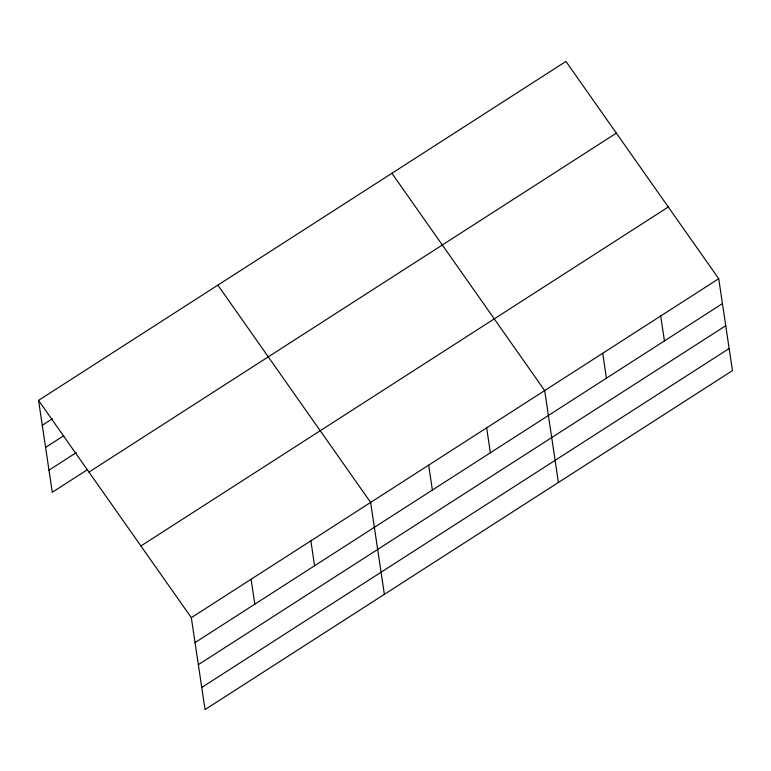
<?xml version="1.0" encoding="UTF-8"?>
<svg xmlns="http://www.w3.org/2000/svg" width="771" height="771" viewBox="0 0 771 771"><rect width="100%" height="100%" fill="white"/><g stroke="black" fill="none" stroke-linecap="round" stroke-linejoin="round"><path stroke-width="1.16" d="M38.55 400.38L565.943 61.429L718.717 278.716L732.45 370.62L205.057 709.571L191.324 617.677L38.55 400.38L52.283 492.284L87.74 469.491M42.27 425.293L52.399 418.778M45.576 447.402L63.81 435.682M48.978 470.175L76.329 452.596M88.964 472.093L616.357 133.132M140.91 545.974L668.303 207.014M191.324 617.677L718.717 278.716M195.053 642.58L722.437 303.62M198.349 664.689L725.742 325.728M201.761 687.472L729.144 348.511M391.899 173.282L544.673 390.569L558.416 482.473M217.865 285.135L370.639 502.432L384.372 594.325M660.699 316.004L664.429 340.907M602.691 353.291L606.411 378.195M486.665 427.857L490.385 452.77M428.657 465.144L432.377 490.048M310.867 540.847L314.587 565.75M251.095 579.262L254.825 604.165"/></g></svg>
